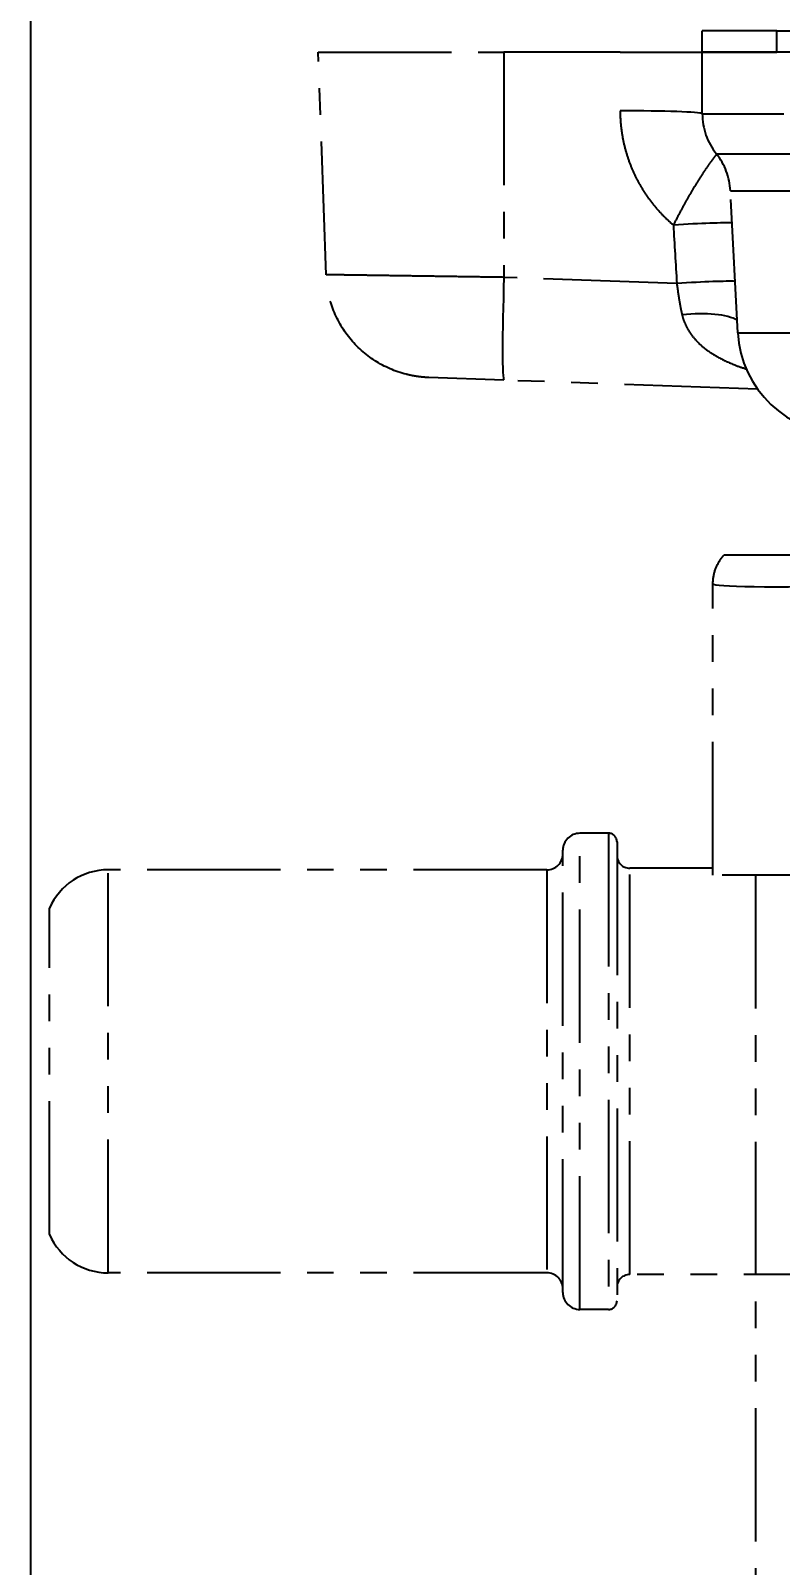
# Model space of a CAD drawing. Header units: inches. Extents: x 0 to 77285, y -118 to 40065.
# Drawn here: x 69285.7 to 69320.9, y 25472.9 to 25544.8 of the extents above; entities that cross this region are included whole.
import ezdxf

# ---------------------------------------------------------------- set-up
doc = ezdxf.new("R2010")
doc.units = ezdxf.units.IN
doc.header["$LTSCALE"] = 5
doc.header["$MEASUREMENT"] = 0
doc.linetypes.add('PHANTOM', pattern=[2.5, 1.25, -0.25, 0.25, -0.25, 0.25, -0.25])
doc.layers.add('66', color=6, linetype='PHANTOM')
doc.styles.add('SCI', font='')
doc.styles.get('SCI').set_extended_font_data('Gulim')
doc.dimstyles.new('SCH', dxfattribs={"dimtxt": 2.5, "dimasz": 2, "dimexe": 1.25, "dimexo": 0.625, "dimtad": 1, "dimdec": 8, "dimtxsty": 'SCI', "dimcen": 2.5, "dimclrd": 4, "dimclre": 4, "dimclrt": 7, "dimadec": 8, "dimazin": 2, "dimtfac": 1, "dimtdec": 8, "dimtmove": 0, "dimatfit": 3, "dimfxl": 1, "dimarcsym": 0})

# ---------------------------------------------------------------- blocks, each defined once
blk = doc.blocks.new('A$C7a536cec')
for p, q in [((51, 118), (33, 118)), ((33, 118), (33, 20))]:
    blk.add_line(p, q)
blk = doc.blocks.new('A$C70e98cdd')
for p, q in [((-148.499, 135.1), (-151.999, 135.1)), ((-151.999, 134.1), (-151.999, 135.1)), ((-148.499, 135.1), (-145.999, 135.1)), ((-148.499, 134.1), (-148.499, 135.1)), ((-170.013, 134.1), (-161.313, 134.1)), ((-169.648, 123.656), (-170.013, 134.1)), ((-155.855, 134.1), (-161.313, 134.1)), ((-161.313, 134.1), (-161.3, 123.533)), ((-155.855, 134.1), (-151.999, 134.1)), ((-148.499, 134.1), (-151.999, 134.1)), ((-151.999, 131.2), (-151.999, 134.1)), ((-151.999, 134.1), (-148.499, 134.1)), ((-145.999, 134.1), (-148.499, 134.1)), ((-151.999, 131.2), (-148.17, 131.2)), ((-151.337, 129.32), (-147.028, 129.32)), ((-150.679, 127.597), (-146.817, 127.597)), ((-150.33, 120.938), (-150.679, 127.597)), ((-153.194, 123.25), (-161.3, 123.533)), ((-150.33, 120.938), (-145.278, 120.938)), ((-161.3, 118.711), (-164.825, 118.834)), ((-149.406, 118.295), (-161.3, 118.711)), ((-132.549, 110.5), (-150.992, 110.5)), ((-151.499, 95.5), (-151.499, 109.164)), ((-157.739, 75.135), (-157.739, 97.465)), ((-156.399, 97.465), (-157.739, 97.465)), ((-156.399, 97.465), (-156.399, 75.135)), ((-158.539, 75.935), (-158.539, 96.665)), ((-155.999, 97.065), (-155.999, 75.535)), ((-179.869, 76.85), (-179.869, 95.75)), ((-159.289, 95.75), (-179.869, 95.75)), ((-159.289, 95.75), (-159.289, 76.85)), ((-155.399, 76.775), (-155.399, 95.825)), ((-151.499, 95.825), (-155.399, 95.825)), ((-132.324, 95.5), (-151.499, 95.5)), ((-182.619, 78.65), (-182.619, 93.95)), ((-159.289, 76.85), (-179.869, 76.85)), ((-143.799, 76.775), (-155.399, 76.775)), ((-156.399, 75.135), (-157.739, 75.135))]:
    blk.add_line(p, q)
for centre, radius, start, end in [((-148.999, 131.2), 3, 180, 218.79941), ((-153.675, 127.44), 3, 3, 38.79941), ((-145.337, 121.2), 5, 183, 270), ((-157.739, 96.665), 0.8, 90, 180), ((-156.399, 97.065), 0.4, 0, 90), ((-159.289, 96.5), 0.75, 270, 0), ((-179.869, 92.75), 3, 90, 156.42182), ((-155.399, 96.425), 0.6, 180, 270), ((-179.869, 79.85), 3, 203.57818, 270), ((-159.289, 76.1), 0.75, 0, 90), ((-155.399, 76.175), 0.6, 90, 180), ((-157.739, 75.935), 0.8, 180, 270), ((-156.399, 75.535), 0.4, 270, 0)]:
    blk.add_arc(centre, radius, start, end)
for centre, major_axis, ratio, start_param, end_param in [((-155.991, 131.2), (4, 0.005), 0.034876, 0.060585, 1.535866), ((-153.461, 125.883), (2.995, 0.177), 0.032806, 0.297306, 1.533915), ((4475.559, 393.496), (3209.211, -3351.319), 0.998719, 4.007008, 4.007599), ((-161.126, 123.708), (-0.174, -4.997), 0.033661, 4.748492, 6.283185), ((-153.298, 123.145), (2.995, 0.179), 0.032783, 0.318164, 1.533893), ((-153.076, 120.781), (2.971, 0.416), 0.321211, 0.375104, 1.482218), ((-140.499, 109.497), (11, 0.334), 0.030292, 3.140673, 5.549228), ((-140.499, 109.497), (11, 0.334), 0.030292, 3.140666, 3.140673)]:
    blk.add_ellipse(centre, major_axis=major_axis, ratio=ratio, start_param=start_param, end_param=end_param)
for points in [[(-155.852, 131.34), (-155.851, 131.118), (-155.83, 130.685), (-155.743, 130.069), (-155.605, 129.475), (-155.42, 128.904), (-155.187, 128.35), (-154.906, 127.817), (-154.581, 127.31), (-154.213, 126.833), (-153.806, 126.389), (-153.51, 126.118), (-153.356, 125.988)], [(-151.594, 128.958), (-151.648, 128.884), (-151.71, 128.797), (-151.778, 128.7)], [(-151.456, 129.144), (-151.493, 129.094), (-151.54, 129.032), (-151.594, 128.958)], [(-151.369, 129.259), (-151.389, 129.231), (-151.418, 129.194), (-151.456, 129.144)], [(-151.33, 129.312), (-151.336, 129.302), (-151.349, 129.285), (-151.369, 129.259)], [(-151.997, 128.377), (-152.075, 128.259), (-152.157, 128.131), (-152.242, 127.994)], [(-151.778, 128.7), (-151.846, 128.603), (-151.919, 128.495), (-151.997, 128.377)], [(-152.783, 127.073), (-152.877, 126.904), (-152.973, 126.727), (-153.069, 126.545)], [(-153.069, 126.545), (-153.165, 126.363), (-153.261, 126.177), (-153.356, 125.988)], [(-169.628, 123.656), (-169.641, 123.656), (-169.648, 123.656), (-169.648, 123.656)], [(-167.414, 123.623), (-167.672, 123.627), (-167.911, 123.63), (-168.128, 123.634)], [(-166.586, 123.611), (-166.879, 123.615), (-167.156, 123.619), (-167.414, 123.623)], [(-163.574, 123.567), (-163.94, 123.572), (-164.3, 123.577), (-164.648, 123.582)], [(-152.946, 121.769), (-152.915, 121.637), (-152.871, 121.504), (-152.814, 121.371)], [(-152.814, 121.371), (-152.757, 121.237), (-152.686, 121.103), (-152.598, 120.969)], [(-152.598, 120.969), (-152.51, 120.834), (-152.405, 120.699), (-152.279, 120.565)], [(-152.279, 120.565), (-152.153, 120.43), (-152.006, 120.296), (-151.833, 120.164)], [(-151.833, 120.164), (-151.66, 120.031), (-151.461, 119.901), (-151.234, 119.776)], [(-151.234, 119.776), (-151.007, 119.652), (-150.751, 119.534), (-150.471, 119.425)], [(-150.471, 119.425), (-150.301, 119.359), (-150.122, 119.296), (-149.935, 119.238)]]:
    blk.add_open_spline(points, degree=3)
for points, knots in [([(-152.242, 127.994), (-152.327, 127.858), (-152.415, 127.713), (-152.505, 127.559), (-152.596, 127.406), (-152.689, 127.243), (-152.783, 127.073)], [0.6363636, 0.6363636, 0.6363636, 0.6363636, 0.7272727, 0.7272727, 0.7272727, 0.8181818, 0.8181818, 0.8181818, 0.8181818]), ([(-164.825, 118.834), (-165.005, 118.84), (-165.186, 118.856), (-165.541, 118.907), (-165.716, 118.942), (-166.404, 119.118), (-166.903, 119.335), (-167.797, 119.908), (-168.203, 120.272), (-168.871, 121.097), (-169.142, 121.569), (-169.52, 122.572), (-169.629, 123.116), (-169.648, 123.656)], [0, 0, 0, 0, 0.0541179, 0.0541179, 0.1076109, 0.1076109, 0.2669289, 0.2669289, 0.4262508, 0.4262508, 0.5854652, 0.5854652, 0.7476753, 0.7476753, 0.7476753, 0.7476753]), ([(-168.128, 123.634), (-168.346, 123.637), (-168.542, 123.64), (-168.716, 123.642), (-168.889, 123.645), (-169.04, 123.647), (-169.167, 123.649), (-169.293, 123.651), (-169.395, 123.652), (-169.472, 123.654), (-169.549, 123.655), (-169.601, 123.655), (-169.628, 123.656)], [0.3043478, 0.3043478, 0.3043478, 0.3043478, 0.3478261, 0.3478261, 0.3478261, 0.3913043, 0.3913043, 0.3913043, 0.4347826, 0.4347826, 0.4347826, 0.4782609, 0.4782609, 0.4782609, 0.4782609]), ([(-164.648, 123.582), (-164.997, 123.588), (-165.335, 123.592), (-165.658, 123.597), (-165.982, 123.602), (-166.292, 123.607), (-166.586, 123.611)], [0.13043478, 0.13043478, 0.13043478, 0.13043478, 0.17391304, 0.17391304, 0.17391304, 0.2173913, 0.2173913, 0.2173913, 0.2173913]), ([(-161.3, 123.533), (-161.688, 123.539), (-162.074, 123.544), (-162.453, 123.55), (-162.833, 123.556), (-163.207, 123.561), (-163.574, 123.567)], [0, 0, 0, 0, 0.04347826, 0.04347826, 0.04347826, 0.08695652, 0.08695652, 0.08695652, 0.08695652]), ([(-153.194, 123.25), (-153.171, 123.055), (-153.147, 122.869), (-153.12, 122.694), (-153.094, 122.519), (-153.067, 122.355), (-153.037, 122.201), (-153.008, 122.047), (-152.978, 121.903), (-152.946, 121.769)], [0, 0, 0, 0, 0.333333, 0.333333, 0.333333, 0.666667, 0.666667, 0.666667, 1, 1, 1, 1]), ([(-151.499, 109.164), (-151.499, 109.384), (-151.461, 109.607), (-151.321, 110.018), (-151.217, 110.212), (-151.058, 110.422), (-151.026, 110.462), (-150.992, 110.5)], [0, 0, 0, 0, 0.0670137, 0.0670137, 0.1326934, 0.1326934, 0.1487628, 0.1487628, 0.1487628, 0.1487628])]:
    blk.add_open_spline(points, degree=3, knots=knots)
blk = doc.blocks.new('A$Cb4de0983')
at = {"layer": '66'}
for name, p in [('A$C70e98cdd', (0, 22.5)), ('A$C7a536cec', (-182.5, 0))]:
    blk.add_blockref(name, p, dxfattribs=at)
blk = doc.blocks.new('*D845')
at = {"color": 4, "lineweight": -2, "transparency": 16777216}
for p, q in [((69285.723, 25381.355), (69285.723, 25597.983)), ((69652.723, 25381.355), (69652.723, 25597.983)), ((69295.723, 25591.733), (69642.723, 25591.733))]:
    blk.add_line(p, q, dxfattribs=at)
at = {"color": 4, "transparency": 16777216}
for points in [[(69295.723, 25593.399), (69295.723, 25590.066), (69285.723, 25591.733)], [(69642.723, 25593.399), (69642.723, 25590.066), (69652.723, 25591.733)]]:
    blk.add_solid(points, dxfattribs=at)
at = {"layer": 'Defpoints', "color": 0, "transparency": 16777216}
for p in [(69652.723, 25591.733), (69285.723, 25378.23, -2129.449), (69652.723, 25378.23, -2129.449)]:
    blk.add_point(p, dxfattribs=at)
at = {"color": 7, "transparency": 16777216, "insert": (69469.223, 25601.274), "char_height": 12.5, "attachment_point": 5, "style": 'SCI'}
blk.add_mtext('367', dxfattribs=at)

msp = doc.modelspace()

# ---------------------------------------------------------------- block references
msp.add_blockref('A$Cb4de0983', (69469.22286911, 25387.23021317, -2129.44904594))

# ---------------------------------------------------------------- dimensions: what is measured, and where the dimension line sits
dim = msp.add_linear_dim(base=(69652.7228691058, 25591.7326379582), p1=(69285.7228691058, 25378.2302131725, -2129.4490459262), p2=(69652.7228691058, 25378.2302131725, -2129.4490459262), dimstyle='SCH', override={"dimscale": 5})
dim.commit()
dim.dimension.update_dxf_attribs({"geometry": '*D845', "text_midpoint": (69469.2228691058, 25601.2740826986)})

doc.saveas('drawing.dxf')
